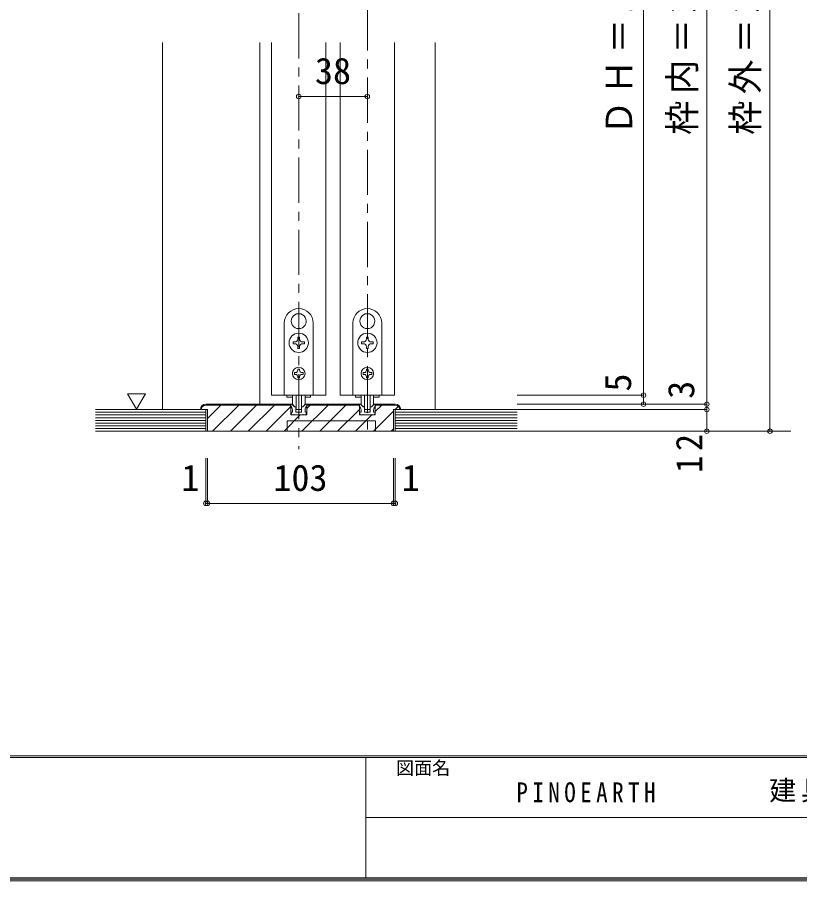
# Model space of a CAD drawing. Units: millimetres at full size, sheet at 1:5. Extents: x -957 to 993, y -689 to 708.
# Drawn here: x -175.3 to 258.1, y -689.1 to -210.5 of the extents above; entities that cross this region are included whole.
import ezdxf
from ezdxf.enums import TextEntityAlignment as Align

# ---------------------------------------------------------------- set-up
doc = ezdxf.new("R2010")
doc.units = ezdxf.units.MM
doc.header["$LTSCALE"] = 5
doc.header["$PDMODE"] = 32
doc.header["$PDSIZE"] = 2.5
doc.linetypes.add('CHAIN1', pattern=[8, 5, -1, 1, -1])
doc.layers.add('0-B_寸法', color=7, linetype='Continuous', lineweight=9)
doc.layers.add('F-1_枠', color=6, linetype='Continuous', lineweight=9)
doc.layers.add('F-0_補助線', color=7, linetype='Continuous')
doc.layers.add('F-A_文字', color=7, linetype='Continuous')
doc.styles.add('ＭＳ ゴシック', font='')
doc.styles.get('ＭＳ ゴシック').set_extended_font_data('MS Gothic')

msp = doc.modelspace()

# ---------------------------------------------------------------- linework, layer by layer
at = {"layer": '0-B_寸法', "linetype": 'CHAIN1'}
for p, q in [((-19.442, 71.709), (-19.442, -449.942)), ((18.558, -3.942), (18.558, -439.942)), ((-131.942, -439.942), (255.558, -439.942))]:
    msp.add_line(p, q, dxfattribs=at)
at = {"layer": '0-B_寸法'}
for p, q in [((206.558, -424.942), (206.558, 10.058)), ((241.558, 10.058), (241.558, -439.942)), ((-94.942, -427.942), (-94.942, -224.442)), ((-40.942, -424.942), (-40.942, -224.442)), ((-4.442, -224.442), (-4.442, -419.942)), ((3.558, -224.442), (3.558, -419.942)), ((33.558, -224.442), (33.558, -419.942)), ((56.058, -427.942), (56.058, -224.442)), ((-19.541, -374.793), (-19.442, -374.892)), ((-19.344, -374.793), (-19.442, -374.892)), ((18.459, -374.793), (18.558, -374.892)), ((18.656, -374.793), (18.558, -374.892)), ((-27.442, -419.942), (-27.442, -379.942)), ((-23.085, -380.931), (-22.95, -380.967)), ((-22.986, -381.102), (-22.95, -380.967)), ((-15.8, -380.931), (-15.935, -380.967)), ((-15.899, -381.102), (-15.935, -380.967)), ((-11.442, -379.942), (-11.442, -419.942)), ((10.558, -379.942), (10.558, -419.942)), ((14.915, -380.931), (15.05, -380.967)), ((15.014, -381.102), (15.05, -380.967)), ((22.2, -380.931), (22.065, -380.967)), ((22.101, -381.102), (22.065, -380.967)), ((26.558, -419.942), (26.558, -379.942)), ((-21.642, -390.442), (-22.592, -390.442)), ((-22.592, -390.442), (-22.592, -391.442)), ((-22.592, -391.442), (-21.642, -391.442)), ((-19.942, -387.792), (-19.942, -388.742)), ((-18.942, -387.792), (-19.942, -387.792)), ((-18.942, -388.742), (-18.942, -387.792)), ((-16.292, -390.442), (-17.242, -390.442)), ((-17.242, -391.442), (-16.292, -391.442)), ((-16.292, -391.442), (-16.292, -390.442)), ((15.408, -390.442), (16.358, -390.442)), ((15.408, -391.442), (15.408, -390.442)), ((16.358, -391.442), (15.408, -391.442)), ((18.058, -388.742), (18.058, -387.792)), ((18.058, -387.792), (19.058, -387.792)), ((19.058, -387.792), (19.058, -388.742)), ((20.758, -390.442), (21.708, -390.442)), ((21.708, -391.442), (20.758, -391.442)), ((21.708, -390.442), (21.708, -391.442)), ((-18.942, -394.092), (-18.942, -393.142)), ((18.058, -394.092), (18.058, -393.142)), ((-19.942, -405.542), (-18.942, -405.542)), ((-19.942, -405.542), (-19.942, -406.142)), ((-18.942, -405.542), (-18.942, -406.142)), ((18.058, -405.542), (18.058, -406.142)), ((19.058, -405.542), (18.058, -405.542)), ((19.058, -405.542), (19.058, -406.142)), ((-21.242, -407.442), (-21.842, -407.442)), ((-21.842, -407.442), (-21.842, -408.442)), ((-21.842, -408.442), (-21.242, -408.442)), ((-19.942, -409.742), (-19.942, -410.342)), ((-18.942, -410.342), (-19.942, -410.342)), ((-18.942, -409.742), (-18.942, -410.342)), ((-17.642, -407.442), (-17.042, -407.442)), ((16.758, -407.442), (16.158, -407.442)), ((18.058, -409.742), (18.058, -410.342)), ((18.058, -410.342), (19.058, -410.342)), ((19.058, -409.742), (19.058, -410.342)), ((20.358, -407.442), (20.958, -407.442)), ((20.958, -408.442), (20.358, -408.442)), ((20.958, -407.442), (20.958, -408.442)), ((-114.24, -419.129), (-104.24, -419.129)), ((-114.24, -419.129), (-109.24, -427.789)), ((-104.24, -419.129), (-109.24, -427.789)), ((-11.442, -419.942), (-27.442, -419.942)), ((-26.042, -419.942), (-26.042, -421.142)), ((-22.942, -424.363), (-22.942, -419.942)), ((-20.942, -419.942), (-20.942, -427.563)), ((-17.942, -419.942), (-17.942, -427.563)), ((-15.942, -424.363), (-15.942, -419.942)), ((-12.842, -419.942), (-12.842, -421.142)), ((3.558, -419.942), (33.558, -419.942)), ((10.558, -419.942), (26.558, -419.942)), ((11.958, -419.942), (11.958, -421.142)), ((15.058, -424.363), (15.058, -419.942)), ((17.058, -419.942), (17.058, -427.563)), ((20.058, -419.942), (20.058, -427.563)), ((22.058, -424.363), (22.058, -419.942)), ((25.158, -419.942), (25.158, -421.142)), ((171.558, -424.942), (171.558, -419.942)), ((-70.942, -424.942), (-23.842, -424.942)), ((-70.942, -425.442), (-23.842, -425.442)), ((-69.942, -432.799), (-62.585, -425.442)), ((-67.186, -439.942), (-52.686, -425.442)), ((-57.286, -439.942), (-42.786, -425.442)), ((-47.387, -439.942), (-32.887, -425.442)), ((-26.042, -421.142), (-22.91, -421.142)), ((-23.942, -424.942), (-23.399, -424.942)), ((-23.942, -425.942), (-23.942, -424.942)), ((-23.842, -430.942), (-23.842, -424.942)), ((-21.78, -426.354), (-23.046, -425.089)), ((-17.688, -439.942), (-3.188, -425.442)), ((-17.105, -426.354), (-15.839, -425.089)), ((-15.975, -421.142), (-12.842, -421.142)), ((-15.042, -430.942), (-15.042, -424.942)), ((14.158, -424.942), (-15.042, -424.942)), ((14.158, -425.442), (-15.042, -425.442)), ((-15.042, -427.397), (-13.088, -425.442)), ((-7.789, -439.942), (6.711, -425.442)), ((15.09, -421.142), (11.958, -421.142)), ((14.158, -430.942), (14.158, -424.942)), ((16.22, -426.354), (14.954, -425.089)), ((20.896, -426.354), (22.161, -425.089)), ((25.158, -421.142), (22.025, -421.142)), ((23.058, -424.942), (22.515, -424.942)), ((22.958, -430.942), (22.958, -424.942)), ((34.058, -424.942), (22.958, -424.942)), ((22.958, -428.995), (26.51, -425.442)), ((34.058, -425.442), (22.958, -425.442)), ((23.058, -425.942), (23.058, -424.942)), ((171.558, -424.942), (101.558, -424.942)), ((206.558, -424.942), (101.558, -424.942)), ((206.558, -427.942), (206.558, -424.942)), ((-131.942, -427.942), (-70.942, -427.942)), ((-131.942, -429.442), (-70.942, -429.442)), ((-70.942, -427.942), (-70.942, -439.942)), ((-37.487, -439.942), (-23.842, -426.297)), ((-23.242, -430.942), (-23.728, -429.716)), ((-22.942, -429.442), (-23.542, -429.442)), ((-22.942, -429.442), (-22.942, -428.178)), ((-21.568, -426.442), (-21.242, -426.442)), ((-21.042, -429.142), (-21.042, -426.642)), ((-18.242, -427.863), (-20.642, -427.863)), ((-19.442, -429.742), (-19.142, -429.442)), ((-19.142, -429.442), (-18.142, -429.442)), ((-17.842, -429.142), (-17.842, -426.642)), ((-17.317, -426.442), (-17.642, -426.442)), ((-15.942, -429.442), (-15.942, -428.178)), ((-15.942, -429.442), (-15.342, -429.442)), ((-15.642, -430.942), (-15.156, -429.716)), ((2.111, -439.942), (14.158, -427.895)), ((14.758, -430.942), (14.272, -429.716)), ((15.058, -429.442), (14.458, -429.442)), ((15.058, -429.442), (15.058, -428.178)), ((16.432, -426.442), (16.758, -426.442)), ((16.958, -429.142), (16.958, -426.642)), ((18.258, -429.442), (17.258, -429.442)), ((17.358, -427.863), (19.758, -427.863)), ((18.558, -429.742), (18.258, -429.442)), ((20.158, -429.142), (20.158, -426.642)), ((20.683, -426.442), (20.358, -426.442)), ((21.91, -439.942), (33.058, -428.794)), ((22.058, -429.442), (22.058, -428.178)), ((22.058, -429.442), (22.658, -429.442)), ((22.358, -430.942), (22.844, -429.716)), ((33.058, -427.942), (37.058, -427.942)), ((33.058, -439.942), (33.058, -427.942)), ((33.91, -427.942), (35.75, -426.102)), ((34.058, -427.942), (101.558, -427.942)), ((34.058, -427.942), (34.058, -439.942)), ((34.058, -429.442), (101.558, -429.442)), ((206.558, -427.942), (101.558, -427.942)), ((206.558, -439.942), (206.558, -427.942)), ((-131.942, -430.942), (-70.942, -430.942)), ((-131.942, -432.442), (-70.942, -432.442)), ((-131.942, -433.942), (-70.942, -433.942)), ((-131.942, -435.442), (-70.942, -435.442)), ((-27.588, -439.942), (-18.588, -430.942)), ((-15.042, -430.942), (-23.842, -430.942)), ((-22.142, -430.942), (-23.242, -430.942)), ((-22.142, -430.942), (-21.942, -430.742)), ((-21.942, -430.742), (-21.742, -430.942)), ((-17.142, -430.942), (-21.742, -430.942)), ((-16.942, -430.742), (-17.142, -430.942)), ((-16.742, -430.942), (-16.942, -430.742)), ((-16.742, -430.942), (-15.642, -430.942)), ((12.01, -439.942), (21.01, -430.942)), ((22.958, -430.942), (14.158, -430.942)), ((15.858, -430.942), (14.758, -430.942)), ((15.858, -430.942), (16.058, -430.742)), ((16.058, -430.742), (16.258, -430.942)), ((16.258, -430.942), (20.858, -430.942)), ((21.058, -430.742), (20.858, -430.942)), ((21.258, -430.942), (21.058, -430.742)), ((21.258, -430.942), (22.358, -430.942)), ((23.058, -439.942), (23.058, -434.242)), ((34.058, -430.942), (101.558, -430.942)), ((34.058, -432.442), (101.558, -432.442)), ((34.058, -433.942), (101.558, -433.942)), ((34.058, -435.442), (101.558, -435.442)), ((-131.942, -436.942), (-70.942, -436.942)), ((-131.942, -438.442), (-70.942, -438.442)), ((-131.942, -439.942), (101.558, -439.942)), ((-69.942, -439.942), (33.058, -439.942)), ((31.809, -439.942), (33.058, -438.694)), ((34.058, -436.942), (101.558, -436.942)), ((34.058, -438.442), (101.558, -438.442)), ((241.558, -439.942), (101.558, -439.942))]:
    msp.add_line(p, q, dxfattribs=at)
at = {"layer": '0-B_寸法', "color": 4}
for p, q in [((-19.442, -254.442), (18.558, -254.442)), ((-70.942, -479.942), (-70.942, -454.942)), ((-69.942, -479.942), (-69.942, -454.942)), ((33.058, -479.942), (33.058, -454.942)), ((34.058, -479.942), (34.058, -454.942)), ((-70.942, -479.942), (-69.942, -479.942)), ((-69.942, -479.942), (33.058, -479.942)), ((33.058, -479.942), (34.058, -479.942))]:
    msp.add_line(p, q, dxfattribs=at)
at = {"layer": '0-B_寸法'}
for points in [[(171.558, -19.942), (171.558, -419.942), (101.558, -419.942)], [(-34.442, -224.442), (-34.442, -419.942), (-4.442, -419.942)], [(-19.942, -393.142), (-19.942, -394.092), (-18.942, -394.092)], [(19.058, -393.142), (19.058, -394.092), (18.058, -394.092)], [(-17.042, -407.442), (-17.042, -408.442), (-17.642, -408.442)], [(16.158, -407.442), (16.158, -408.442), (16.758, -408.442)], [(-14.942, -425.942), (-14.942, -424.942), (-15.485, -424.942)], [(14.058, -425.942), (14.058, -424.942), (14.601, -424.942)], [(-73.942, -427.942), (-69.942, -427.942), (-69.942, -439.942)], [(-20.742, -429.442), (-19.742, -429.442), (-19.442, -429.742)], [(19.858, -429.442), (18.858, -429.442), (18.558, -429.742)], [(-25.942, -439.942), (-25.942, -434.242), (23.058, -434.242)]]:
    msp.add_lwpolyline(points, dxfattribs=at)
for centre, radius in [((-19.442, -390.942), 5.35), ((18.558, -390.942), 5.35), ((-19.442, -407.942), 3.5), ((18.558, -407.942), 3.5)]:
    msp.add_circle(centre, radius, dxfattribs=at)
for centre, radius, start, end in [((-19.442, -379.942), 8, 0, 180), ((18.558, -379.942), 8, 0, 180), ((-19.442, -378.942), 4.15, 91.3645, 208.6355), ((-19.442, -378.942), 4.15, 331.3645, 88.6355), ((18.558, -378.942), 4.15, 91.3645, 208.6355), ((18.558, -378.942), 4.15, 331.3645, 88.6355), ((-19.442, -378.942), 4.15, 211.3645, 328.6355), ((18.558, -378.942), 4.15, 211.3645, 328.6355), ((-21.642, -388.742), 1.7, 270, 0), ((-21.642, -393.142), 1.7, 0, 90), ((-17.242, -388.742), 1.7, 180, 270), ((-17.242, -393.142), 1.7, 90, 180), ((16.358, -388.742), 1.7, 270, 0), ((16.358, -393.142), 1.7, 0, 90), ((20.758, -388.742), 1.7, 180, 270), ((20.758, -393.142), 1.7, 90, 180), ((-21.242, -406.142), 1.3, 270, 0), ((-17.642, -406.142), 1.3, 180, 270), ((16.758, -406.142), 1.3, 270, 0), ((20.358, -406.142), 1.3, 180, 270), ((-21.242, -409.742), 1.3, 0, 90), ((-17.642, -409.742), 1.3, 90, 180), ((16.758, -409.742), 1.3, 0, 90), ((20.358, -409.742), 1.3, 90, 180), ((-70.942, -427.942), 3, 90, 180), ((-70.942, -427.942), 2.5, 90, 180), ((-23.399, -425.442), 0.5, 45, 90), ((-20.942, -424.363), 2, 180, 264.78409), ((-17.942, -424.363), 2, 275.21591, 0), ((-15.485, -425.442), 0.5, 90, 135), ((14.601, -425.442), 0.5, 45, 90), ((17.058, -424.363), 2, 180, 264.78409), ((20.058, -424.363), 2, 275.21591, 0), ((22.515, -425.442), 0.5, 90, 135), ((34.058, -427.942), 3, 0, 90), ((34.058, -427.942), 2.5, 0, 90), ((-25.942, -428.178), 3, 0, 48.19), ((-23.542, -429.642), 0.2, 90, 201.616), ((-21.568, -426.142), 0.3, 225, 270), ((-21.242, -426.642), 0.2, 0, 90), ((-21.142, -426.554), 0.2, 0, 84.78409), ((-20.742, -429.142), 0.3, 180, 270), ((-20.642, -427.563), 0.3, 180, 270), ((-18.242, -427.563), 0.3, 270, 0), ((-18.142, -429.142), 0.3, 270, 0), ((-17.742, -426.554), 0.2, 95.21591, 180), ((-17.642, -426.642), 0.2, 90, 180), ((-17.317, -426.142), 0.3, 270, 315), ((-12.942, -428.178), 3, 131.81, 180), ((-15.342, -429.642), 0.2, 338.384, 90), ((12.058, -428.178), 3, 0, 48.19), ((14.458, -429.642), 0.2, 90, 201.616), ((16.432, -426.142), 0.3, 225, 270), ((16.758, -426.642), 0.2, 360, 90), ((16.858, -426.554), 0.2, 0, 84.78409), ((17.258, -429.142), 0.3, 180, 270), ((17.358, -427.563), 0.3, 180, 270), ((19.758, -427.563), 0.3, 270, 0), ((19.858, -429.142), 0.3, 270, 360), ((20.258, -426.554), 0.2, 95.21591, 180), ((20.358, -426.642), 0.2, 90, 180), ((20.683, -426.142), 0.3, 270, 315), ((25.058, -428.178), 3, 131.81, 180), ((22.658, -429.642), 0.2, 338.384, 90)]:
    msp.add_arc(centre, radius, start, end, dxfattribs=at)
for p in [(-19.442, -254.442), (18.558, -254.442), (171.558, -419.942), (171.558, -424.942), (206.558, -424.942), (206.558, -427.942), (206.558, -439.942), (241.558, -439.942), (-70.942, -479.942), (-69.942, -479.942), (33.058, -479.942), (34.058, -479.942)]:
    msp.add_point(p, dxfattribs=at)
at = {"layer": 'F-1_枠'}
for p, q in [((992.782, -619.898), (-957.218, -619.898)), ((992.782, -620.731), (-957.218, -620.731)), ((17.782, -620.731), (17.782, -687.398)), ((17.782, -654.065), (991.115, -654.066)), ((992.782, -687.398), (-957.218, -687.398)), ((992.782, -688.231), (-957.218, -688.231)), ((992.782, -689.065), (-957.218, -689.065))]:
    msp.add_line(p, q, dxfattribs=at)

# ---------------------------------------------------------------- texts
at = {"layer": '0-B_寸法', "style": 'ＭＳ ゴシック'}
for s, p in [('38', (-10.442, -251.942)), ('1', (-84.398, -477.442)), ('103', (-33.442, -477.442)), ('1', (37.595, -477.442))]:
    msp.add_text(s, height=14.66, dxfattribs=at).set_placement(p, align=Align.BOTTOM_LEFT)
for s, p in [('5', (169.058, -417.942)), ('3', (204.058, -421.942))]:
    msp.add_text(s, height=14.66, rotation=90, dxfattribs=at).set_placement(p, align=Align.BOTTOM_LEFT)
at = {"layer": '0-B_寸法', "char_height": 14.66, "attachment_point": 7, "rotation": 90, "style": 'ＭＳ ゴシック'}
for s, insert in [('\\T1.19;\\W0.95;ＤＨ＝1,983', (169.058, -275.692)), ('\\T1.19;\\W0.95;枠内＝2,002', (204.058, -275.692)), ('\\T1.19;\\W0.95;枠外＝2,047', (239.058, -275.692)), ('\\T1.27;\\W0.95;12', (204.058, -462.986))]:
    msp.add_mtext(s, dxfattribs=dict(at, insert=insert))
at = {"layer": 'F-0_補助線', "insert": (101.115, -645.731), "char_height": 11, "attachment_point": 7, "style": 'ＭＳ ゴシック'}
msp.add_mtext('\\T1.39;\\W0.85;PINOEARTH', dxfattribs=at)
at = {"layer": 'F-A_文字', "style": 'ＭＳ ゴシック'}
msp.add_text('図面名', height=7.331, dxfattribs=at).set_placement((34.449, -632.398), align=Align.BOTTOM_LEFT)
at = {"layer": 'F-A_文字', "insert": (241.115, -645.731), "char_height": 11, "attachment_point": 7, "style": 'ＭＳ ゴシック'}
msp.add_mtext('\\T1.17;建具納まり図', dxfattribs=at)

doc.saveas('drawing.dxf')
